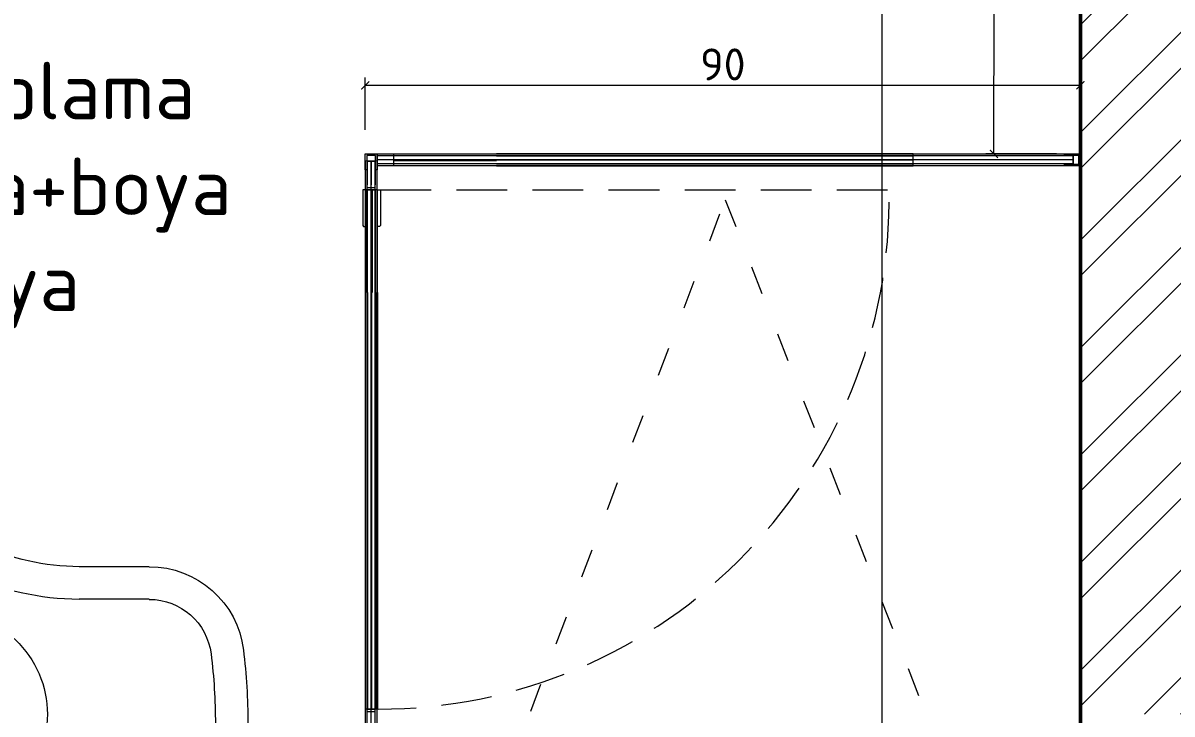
# Model space of a CAD drawing. Header units: inches. Extents: x -10121 to 9010, y 58067 to 62726.
# Drawn here: x 6601.1 to 6745, y 61413.8 to 61500.3 of the extents above; entities that cross this region are included whole.
import ezdxf

# ---------------------------------------------------------------- set-up
doc = ezdxf.new("R2010")
doc.units = ezdxf.units.IN
for name, pattern in [('ACAD_ISO03W100', [30, 12, -18]), ('DOT', [6.35, 0, -6.35]), ('HIDDEN', [9.525, 6.35, -3.175])]:
    doc.linetypes.add(name, pattern=pattern)
for name, color, linetype, lineweight in [('A-DUVAR 0.50', 40, 'Continuous', 50), ('A-KAPI NOKT', 35, 'DOT', 9), ('Auto-Aksesuar', 6, 'Continuous', 5), ('Auto-Cam', 140, 'Continuous', 9), ('Auto-Metal', 71, 'Continuous', 18), ('Auto-Olcu', 33, 'Continuous', 15), ('Auto-Silik', 251, 'Continuous', 5), ('Auto-Silik_Cizgiler', 47, 'Continuous', 9), ('Auto-SilikCizgiler', 251, 'Continuous', 9), ('Auto-Vitrifiye', 8, 'Continuous', 9), ('yazi mekan 020', 9, 'Continuous', 20)]:
    doc.layers.add(name, color=color, linetype=linetype, lineweight=lineweight)
doc.styles.add('1-20', font='isocpeur.ttf', dxfattribs={"height": 4})
doc.styles.add('swis721cnbt10', font='isocpeur.ttf', dxfattribs={"height": 10})
doc.dimstyles.new('ölçü 1_20', dxfattribs={"dimtxt": 4, "dimasz": 1, "dimexe": 1, "dimexo": 3, "dimtad": 1, "dimdec": 0, "dimtxsty": '1-20', "dimblk": 'ARCHTICK', "dimcen": 1.5, "dimclrd": 256, "dimclre": 256, "dimclrt": 256, "dimadec": 0, "dimazin": 0, "dimtfac": 1, "dimtdec": 0, "dimtmove": 0, "dimatfit": 3, "dimldrblk": 'ARCHTICK', "dimfxl": 1, "dimlwd": -1, "dimlwe": -1, "dimarcsym": 0})

# ---------------------------------------------------------------- blocks, each defined once
blk = doc.blocks.new('_ARCHTICK')
at = {"color": 0, "linetype": 'ByBlock', "const_width": 0.15}
blk.add_lwpolyline([(-0.5, -0.5), (0.5, 0.5)], dxfattribs=at)
blk = doc.blocks.new('*D622')
at = {"layer": 'Auto-Olcu', "ltscale": 5, "transparency": 16777216}
for p, q in [((6720.97, 61736.04), (6707.73, 61736.04)), ((6708.75, 61364.22), (6708.73, 61736.04)), ((6720.99, 61364.22), (6707.75, 61364.22))]:
    blk.add_line(p, q, dxfattribs=at)
at = {"layer": 'DEFPOINTS', "color": 0, "ltscale": 5, "transparency": 16777216}
for p in [(6708.73, 61736.04), (6723.97, 61736.04), (6723.99, 61364.22)]:
    blk.add_point(p, dxfattribs=at)
at = {"layer": 'Auto-Olcu', "ltscale": 5, "transparency": 16777216}
for p, rotation in [((6708.73, 61736.04), 90.00270459986305), ((6708.75, 61364.22), 270.002704599863)]:
    blk.add_blockref('_ARCHTICK', p, dxfattribs=dict(at, rotation=rotation))
at = {"layer": 'Auto-Olcu', "ltscale": 5, "transparency": 16777216, "insert": (6711.36, 61550.13), "char_height": 4, "attachment_point": 5, "rotation": 270.0027, "style": '1-20'}
blk.add_mtext('372', dxfattribs=at)
blk = doc.blocks.new('*D746')
at = {"layer": 'Auto-Olcu', "ltscale": 5, "transparency": 16777216}
for p, q in [((6730.55, 61565.08), (6721.75, 61565.08)), ((6722.73, 61483.94), (6722.75, 61565.08)), ((6730.54, 61483.94), (6721.73, 61483.94))]:
    blk.add_line(p, q, dxfattribs=at)
at = {"layer": 'DEFPOINTS', "color": 0, "ltscale": 5, "transparency": 16777216}
for p in [(6722.75, 61565.08), (6733.55, 61565.08, -24.75), (6733.54, 61483.94, 14.89)]:
    blk.add_point(p, dxfattribs=at)
at = {"layer": 'Auto-Olcu', "ltscale": 5, "transparency": 16777216}
for p, rotation in [((6722.75, 61565.08), 89.98210329158526), ((6722.73, 61483.94), 269.9821032915852)]:
    blk.add_blockref('_ARCHTICK', p, dxfattribs=dict(at, rotation=rotation))
at = {"layer": 'Auto-Olcu', "ltscale": 5, "transparency": 16777216, "insert": (6720.12, 61524.51), "char_height": 4, "attachment_point": 5, "rotation": 89.9821, "style": '1-20'}
blk.add_mtext('81', dxfattribs=at)
blk = doc.blocks.new('lava')
for p, q in [((-50, -31.63), (-50, 0)), ((-50, 0), (50, 0)), ((50, -31.63), (50, 0)), ((-44.96, -4.08), (44.96, -4.08)), ((-45.91, -31.63), (-45.91, -5.03)), ((45.91, -31.63), (45.91, -5.03)), ((-37.65, -47.22), (-28.87, -47.22)), ((37.65, -47.22), (28.87, -47.22)), ((-37.65, -51.3), (-28.87, -51.3)), ((37.65, -51.3), (28.87, -51.3))]:
    blk.add_line(p, q)
for centre, radius in [((0, -9.33), 1.9), ((0, -22.03), 3.3), ((0, -22.03), 2.35)]:
    blk.add_circle(centre, radius)
for centre, radius, start, end in [((-44.96, -5.03), 0.95, 90, 180), ((44.96, -5.03), 0.95, 0, 90), ((0, -45.6), 30.4, 46.6377, 133.3623), ((-12.07, -32.82), 12.82, 133.3623, 226.6377), ((12.07, -32.82), 12.82, 313.3623, 46.6377), ((26, -31.63), 76, 180, 186.9781), ((26, -31.63), 71.92, 180, 186.9781), ((-26, -31.63), 71.92, 353.0219, 0), ((-26, -31.63), 76, 353.0219, 0), ((-37.65, -39.42), 11.88, 186.9781, 270), ((-37.65, -39.42), 7.79, 186.9781, 270), ((37.65, -39.42), 7.79, 270, 353.0219), ((37.65, -39.42), 11.88, 270, 353.0219), ((0, -20.05), 30.4, 226.6377, 313.3623), ((-28.87, -79.8), 32.59, 64.1581, 90), ((28.87, -79.8), 32.59, 90, 115.8419), ((-28.87, -79.8), 28.5, 64.1581, 90), ((0, -20.46), 33.41, 243.9617, 296.0383), ((28.87, -79.8), 28.5, 90, 115.8419), ((0, -20.46), 37.49, 243.9831, 296.0169)]:
    blk.add_arc(centre, radius, start, end)
blk = doc.blocks.new('*D764')
at = {"layer": 'Auto-Olcu', "ltscale": 5, "transparency": 16777216}
for p, q in [((6644, 61486.94), (6644, 61493.53)), ((6733.56, 61486.91), (6733.56, 61493.53)), ((6733.56, 61492.53), (6644, 61492.53))]:
    blk.add_line(p, q, dxfattribs=at)
at = {"layer": 'DEFPOINTS', "color": 0, "ltscale": 5, "transparency": 16777216}
for p in [(6644, 61492.53), (6644, 61483.94, 15.32), (6733.56, 61483.91)]:
    blk.add_point(p, dxfattribs=at)
at = {"layer": 'Auto-Olcu', "ltscale": 5, "transparency": 16777216, "rotation": 180}
blk.add_blockref('_ARCHTICK', (6644, 61492.53), dxfattribs=at)
at = {"layer": 'Auto-Olcu', "ltscale": 5, "transparency": 16777216}
blk.add_blockref('_ARCHTICK', (6733.56, 61492.53), dxfattribs=at)
at = {"layer": 'Auto-Olcu', "ltscale": 5, "transparency": 16777216, "insert": (6688.78, 61495.15), "char_height": 4, "attachment_point": 5, "style": '1-20'}
blk.add_mtext('90', dxfattribs=at)

msp = doc.modelspace()

# ---------------------------------------------------------------- hatches: boundary and pattern name
at = {"layer": 'Auto-Silik_Cizgiler'}
h = msp.add_hatch(dxfattribs=at)
h.set_pattern_fill('ANSI32', color=256)
h.set_pattern_definition([(45, (28808.922, 46545.344), (-6.735192, 6.735192), []), (45, (28813.412, 46545.344), (-6.735192, 6.735192), [])])
h.paths.add_polyline_path([(6768.02, 61413.81), (6733.54, 61413.81), (6733.54, 61557.46), (6768.02, 61557.46)])

# ---------------------------------------------------------------- linework, layer by layer
at = {"layer": 'A-DUVAR 0.50'}
msp.add_line((6733.56, 61364.22), (6733.54, 61736.04), dxfattribs=at)
at = {"layer": 'A-KAPI NOKT', "linetype": 'ACAD_ISO03W100', "ltscale": 0.3}
msp.add_lwpolyline([(6645.5, 61363.72), (6689.08, 61478.19), (6733.54, 61364.22)], dxfattribs=at)
at = {"layer": 'Auto-Aksesuar', "elevation": 14.45}
for points in [[(6643.7, 61479.46), (6643.7, 61474.96), (6643.8, 61474.86), (6644.1, 61474.86), (6644.1, 61479.46)], [(6645.9, 61479.46), (6645.9, 61474.96), (6645.8, 61474.86), (6645.5, 61474.86), (6645.5, 61479.46)]]:
    msp.add_lwpolyline(points, close=True, dxfattribs=at)
at = {"layer": 'Auto-Cam'}
for p, q in [((6644, 61483.94, 15.32), (6733.54, 61483.94, 14.89)), ((6732.65, 61482.69, 15.33), (6732.65, 61483.69, 15.33)), ((6645.25, 61483.05, 15.33), (6644.25, 61483.05, 15.33)), ((6647.57, 61483.13, 15.28), (6660.43, 61483.13, 15.06)), ((6644.86, 61479.46, 1.7), (6644.86, 61466.59, 1.48))]:
    msp.add_line(p, q, dxfattribs=at)
for points, elevation in [([(6645.5, 61483.69), (6645.5, 61482.69)], 15.9), ([(6732.65, 61483.69), (6645.5, 61483.69)], 15.04), ([(6660.43, 61483.69), (6647.57, 61483.69)], 29.63), ([(6660.43, 61483.69), (6712.59, 61483.69)], 29.63), ([(6732.65, 61483.69), (6729.66, 61483.69)], 14.74), ([(6732.65, 61483.69), (6732.65, 61482.69)], 15.33), ([(6644.25, 61382.28), (6644.24, 61483.05)], 0.15), ([(6644.25, 61483.05), (6645.25, 61483.05)], 15.33), ([(6644.25, 61483.05), (6644.25, 61480.06)], 14.74), ([(6644.75, 61382.28), (6644.74, 61483.05)], 0.15), ([(6644.75, 61483.05), (6644.75, 61480.06)], 14.74), ([(6645.25, 61382.28), (6645.24, 61483.05)], 0.15), ([(6645.25, 61483.05), (6645.25, 61480.06)], 14.74), ([(6732.65, 61483.19), (6645.5, 61483.19)], 15.04), ([(6732.65, 61482.69), (6645.5, 61482.69)], 15.04), ([(6660.43, 61483.19), (6647.57, 61483.19)], 29.63), ([(6660.43, 61482.69), (6647.57, 61482.69)], 29.63), ([(6660.43, 61483.19), (6712.59, 61483.19)], 29.63), ([(6660.43, 61482.69), (6712.59, 61482.69)], 29.63), ([(6732.65, 61483.19), (6729.66, 61483.19)], 14.74), ([(6732.65, 61482.69), (6729.66, 61482.69)], 14.74), ([(6644.3, 61479.74), (6645.3, 61479.74)], 1.74), ([(6644.3, 61466.59), (6644.3, 61479.46)], 16.04), ([(6644.3, 61479.46), (6645.3, 61479.46)], 1.45), ([(6644.8, 61466.59), (6644.8, 61479.46)], 16.04), ([(6645.3, 61466.59), (6645.3, 61479.46)], 16.04), ([(6644.3, 61466.59), (6644.3, 61414.43)], 16.04), ([(6644.8, 61466.59), (6644.8, 61414.43)], 16.04), ([(6645.3, 61466.59), (6645.3, 61414.43)], 16.04), ([(6644.3, 61414.43), (6645.3, 61414.43)], 1.45), ([(6644.3, 61414.14), (6645.3, 61414.14)], 1.74)]:
    msp.add_lwpolyline(points, dxfattribs=dict(at, elevation=elevation))
at = {"layer": 'Auto-Metal'}
for p, q in [((6644, 61481.94, 15.76), (6644, 61483.94, 15.32)), ((6644, 61483.94, 15.32), (6645.5, 61483.94, 15.32)), ((6645.3, 61483.74, 15.32), (6644.2, 61483.74, 15.32)), ((6644.2, 61483.74, 15.32), (6644.2, 61481.94, 15.76)), ((6645.3, 61481.94, 15.76), (6645.3, 61483.74, 15.32)), ((6645.5, 61483.94, 15.32), (6645.5, 61481.94, 15.76)), ((6731.54, 61483.74, 15.76), (6731.54, 61483.94, 15.76)), ((6731.54, 61483.94, 15.76), (6733.54, 61483.94, 15.32)), ((6733.34, 61483.74, 15.32), (6731.54, 61483.74, 15.76)), ((6733.34, 61482.64, 15.32), (6733.34, 61483.74, 15.32)), ((6733.54, 61483.94, 15.32), (6733.54, 61482.44, 15.32)), ((6731.54, 61482.44, 15.76), (6731.54, 61482.64, 15.76)), ((6731.54, 61482.64, 15.76), (6733.34, 61482.64, 15.32)), ((6733.54, 61482.44, 15.32), (6731.54, 61482.44, 15.76)), ((6644.2, 61481.94, 15.76), (6644, 61481.94, 15.76)), ((6645.5, 61481.94, 15.76), (6645.3, 61481.94, 15.76))]:
    msp.add_line(p, q, dxfattribs=at)
at = {"layer": 'Auto-Silik', "linetype": 'HIDDEN'}
msp.add_line((6645.9, 61479.46, 29.77), (6709.6, 61479.46, 29.34), dxfattribs=at)
msp.add_arc((6645.69, 61478.35, 15.76), 63.92, 268.5231, 0.9968, dxfattribs=at)
at = {"layer": 'Auto-SilikCizgiler', "color": 1, "linetype": 'ACAD_ISO03W100', "ltscale": 0.5, "true_color": 0xe60000}
msp.add_line((6733.56, 61736.23), (6733.56, 61364.42), dxfattribs=at)
at = {"layer": 'Auto-SilikCizgiler'}
for points, elevation in [([(6733.54, 61482.44), (6645.5, 61482.44), (6645.5, 61483.94), (6733.54, 61483.94)], 14.89), ([(6660.43, 61482.44), (6647.57, 61482.44), (6647.57, 61483.94), (6660.43, 61483.94)], 29.34), ([(6660.43, 61482.44), (6712.59, 61482.44), (6712.59, 61483.94), (6660.43, 61483.94)], 29.34), ([(6645.5, 61383.42), (6645.5, 61483.05), (6644, 61483.06), (6644, 61383.42)], 0), ([(6645.55, 61466.59), (6645.55, 61479.46), (6644.05, 61479.46), (6644.05, 61466.59)], 15.76), ([(6645.55, 61466.59), (6645.55, 61414.43), (6644.05, 61414.43), (6644.05, 61466.59)], 15.76)]:
    msp.add_lwpolyline(points, dxfattribs=dict(at, elevation=elevation))

# ---------------------------------------------------------------- block references
at = {"layer": 'Auto-Vitrifiye', "color": 1, "xscale": -1, "rotation": 180}
msp.add_blockref('lava', (6579.31, 61380.96), dxfattribs=at)

# ---------------------------------------------------------------- texts
at = {"layer": 'yazi mekan 020', "insert": (6573.65, 61507.48), "char_height": 7.2, "attachment_point": 2, "style": 'swis721cnbt10'}
msp.add_mtext('ALAN; 5 M2\\P\\pi-165.6,l165.6;DÖS; Mermer kaplama\\PDUV; Mermer+Sıva+boya\\PTAV; Sıva+boya', dxfattribs=at)

# ---------------------------------------------------------------- dimensions: what is measured, and where the dimension line sits
at = {"layer": 'Auto-Olcu', "ltscale": 5}
dim = msp.add_aligned_dim(p1=(6723.99, 61364.22), p2=(6723.97, 61736.04), distance=15.24, dimstyle='ölçü 1_20', dxfattribs=at)
dim.commit()
dim.dimension.update_dxf_attribs({"geometry": '*D622', "text_midpoint": (6711.36, 61550.13)})
dim = msp.add_linear_dim(base=(6722.75, 61565.08), p1=(6733.54, 61483.94, 14.89), p2=(6733.55, 61565.08, -24.75), angle=269.9821, dimstyle='ölçü 1_20', dxfattribs=at)
dim.commit()
dim.dimension.update_dxf_attribs({"geometry": '*D746', "text_midpoint": (6720.12, 61524.51)})
dim = msp.add_linear_dim(base=(6644, 61492.53), p1=(6733.56, 61483.91), p2=(6644, 61483.94, 15.32), dimstyle='ölçü 1_20', dxfattribs=at)
dim.commit()
dim.dimension.update_dxf_attribs({"geometry": '*D764', "text_midpoint": (6688.78, 61495.15)})

doc.saveas('drawing.dxf')
